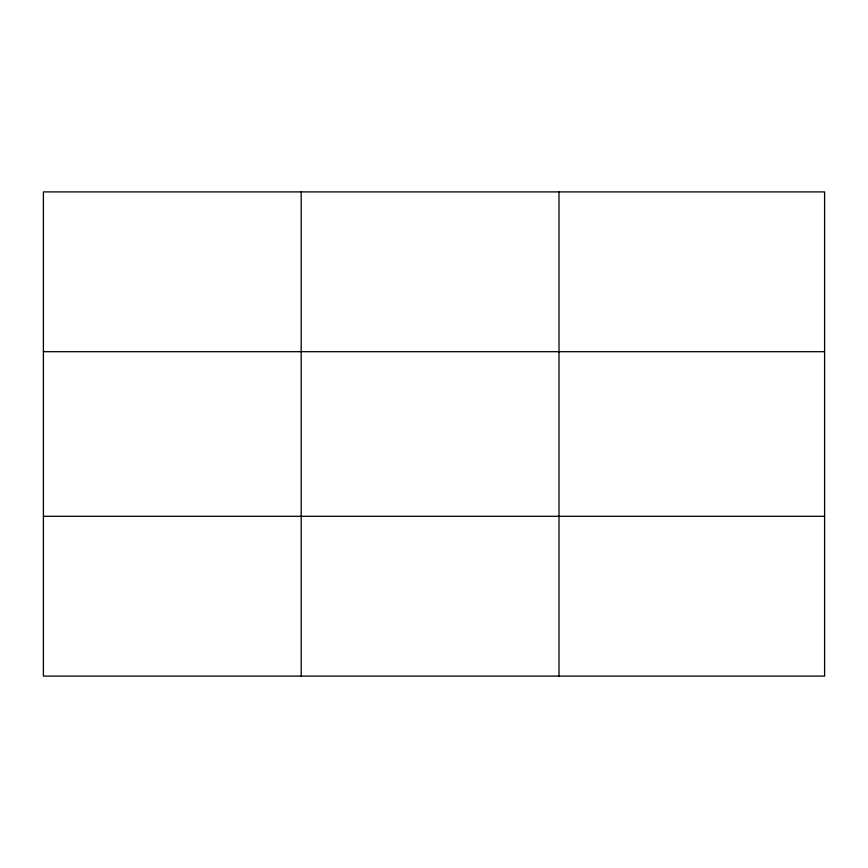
<?xml version="1.0" encoding="UTF-8"?>
<svg xmlns="http://www.w3.org/2000/svg" width="868" height="868" viewBox="0 0 868 868"><rect width="100%" height="100%" fill="white"/><g stroke="black" fill="none" stroke-linecap="round" stroke-linejoin="round"><path stroke-width="1.3" d="M301.196 676.096L301.196 191.904M558.992 676.096L558.992 191.904M43.4 351.692L824.6 351.692M43.4 516.308L824.6 516.308M824.6 596.207L824.6 676.096L43.4 676.096L43.4 191.904L824.6 191.904L824.6 596.207"/></g></svg>
